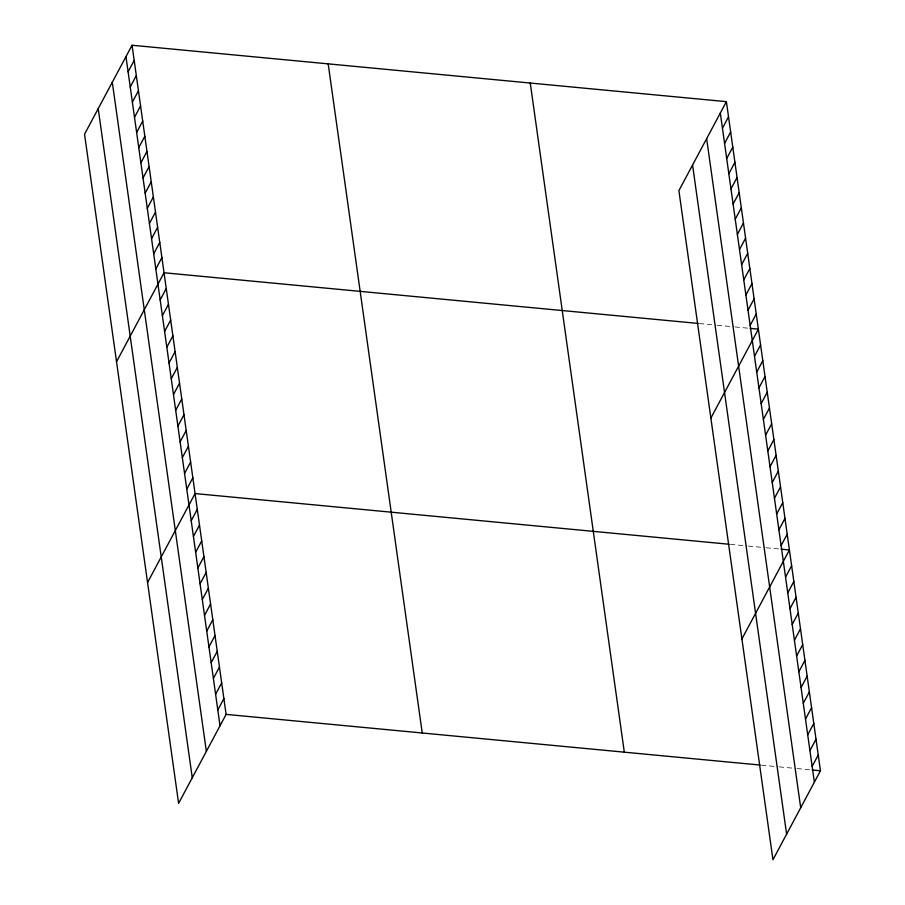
<?xml version="1.0" encoding="UTF-8"?>
<svg xmlns="http://www.w3.org/2000/svg" width="905" height="905" viewBox="0 0 905 905"><rect width="100%" height="100%" fill="white"/><g stroke="black" fill="none" stroke-linecap="round" stroke-linejoin="round"><path stroke-width="0.68" stroke-dasharray="4.53 3.39" d="M699.395 323.56L715.855 325.121M717.224 325.246L733.683 326.807M735.064 326.943L748.774 328.244M730.437 544.369L746.897 545.93M748.265 546.066L764.725 547.627M766.094 547.751L779.816 549.052M761.467 765.189L777.927 766.75M779.307 766.874L795.767 768.436M797.135 768.571L810.846 769.872"/><path stroke-width="1.36" d="M132.051 45.25L84.55 134.223L178.602 803.346L226.103 714.384L132.051 45.25L726.398 101.654L820.45 770.777L772.949 859.75L678.897 190.616L726.398 101.654M128.103 71.812L134.189 60.42M130.241 86.982L136.316 75.579M132.368 102.152L138.454 90.749M134.494 117.311L140.58 105.919M136.632 132.481L142.719 121.089M138.759 147.651L144.845 136.248M140.897 162.809L146.983 151.418M143.024 177.98L149.11 166.588M145.162 193.15L151.248 181.758M147.289 208.32L153.375 196.917M149.427 223.478L155.502 212.087M151.554 238.649L157.64 227.257M153.68 253.819L159.766 242.416M155.818 268.989L161.905 257.586M116.53 361.728L164.031 272.756L698.027 323.424M160.162 299.928L166.249 288.525M162.38 315.698L168.466 304.295M164.597 331.468L170.683 320.076M166.814 347.237L172.9 335.846M169.031 363.007L175.118 351.615M171.249 378.788L177.335 367.385M173.466 394.557L179.552 383.166M175.683 410.327L181.769 398.935M177.9 426.097L183.987 414.705M180.118 441.878L186.204 430.475M182.335 457.647L188.421 446.256M184.552 473.417L190.638 462.025M186.769 489.186L192.856 477.795M147.56 582.537L195.073 493.564L729.068 544.244M191.204 520.737L197.29 509.345M193.421 536.507L199.507 525.115M195.638 552.276L201.725 540.885M197.856 568.057L203.942 556.654M200.073 583.827L206.159 572.435M202.29 599.596L208.376 588.205M204.507 615.366L210.594 603.974M206.725 631.147L212.811 619.744M208.942 646.917L215.028 635.525M211.159 662.686L217.245 651.295M213.376 678.456L219.463 667.064M215.594 694.237L221.68 682.834M217.811 710.006L223.886 698.603M722.439 128.216L728.525 116.813M724.577 143.375L730.663 131.983M726.704 158.545L732.79 147.153M728.842 173.715L734.928 162.312M730.969 188.885L737.055 177.482M733.107 204.044L739.193 192.652M735.233 219.214L741.319 207.822M737.371 234.384L743.458 222.981M739.498 249.542L745.584 238.151M741.636 264.713L747.711 253.321M743.763 279.883L749.849 268.491M745.89 295.053L751.976 283.65M748.028 310.211L754.114 298.82M750.155 325.381L756.241 313.99M710.866 418.121L758.379 329.149L750.143 328.368M754.51 356.321L760.596 344.929M756.727 372.091L762.813 360.699M758.944 387.872L765.03 376.469M761.162 403.641L767.248 392.238M763.379 419.411L769.465 408.019M765.596 435.181L771.671 423.789M767.813 450.962L773.888 439.559M770.031 466.731L776.105 455.328M772.248 482.501L778.323 471.109M774.465 498.27L780.54 486.879M776.671 514.04L782.757 502.648M778.888 529.821L784.974 518.418M781.106 545.591L787.192 534.199M741.908 638.941L789.409 549.969L781.185 549.188M785.54 577.13L791.626 565.738M787.757 592.911L793.843 581.508M789.975 608.68L796.061 597.289M792.192 624.45L798.278 613.058M794.409 640.22L800.495 628.828M796.626 656.001L802.712 644.598M798.844 671.77L804.93 660.379M801.061 687.54L807.147 676.148M803.278 703.309L809.364 691.918M805.495 719.09L811.581 707.687M807.713 734.86L813.799 723.468M809.93 750.63L816.016 739.238M812.147 766.399L818.233 755.008M226.103 714.384L760.098 765.053M812.215 769.997L820.45 770.777M720.312 113.046L814.364 782.18M706.647 138.646L800.699 807.78M692.563 165.015L786.615 834.15M530.262 83.034L624.314 752.168M328.187 63.859L422.239 732.993M125.976 56.642L220.028 725.776M112.299 82.242L206.351 751.376M98.215 108.623L192.267 777.757"/></g></svg>
